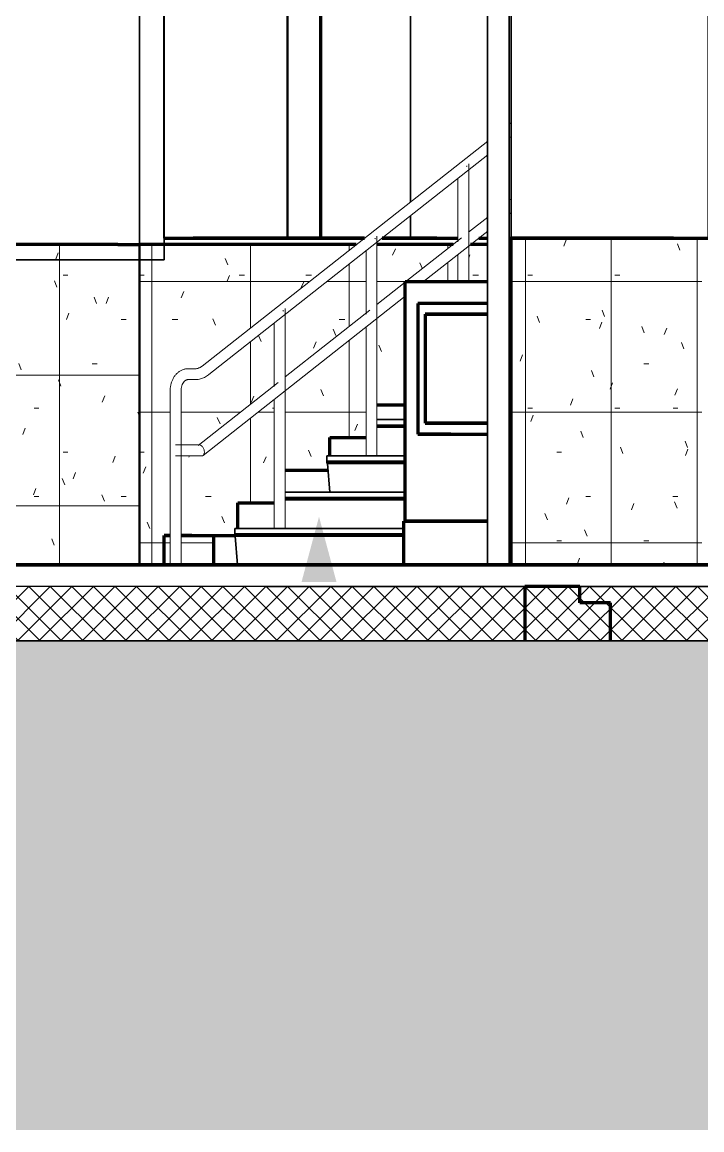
# Model space of a CAD drawing. Header units: millimetres. Extents: x -25371 to 2282244, y -90657 to 147824.
# Drawn here: x 2217890 to 2221009, y -5068 to 19 of the extents above; entities that cross this region are included whole.
import ezdxf

# ---------------------------------------------------------------- set-up
doc = ezdxf.new("R2010")
doc.units = ezdxf.units.MM
doc.layers.add('000 - EXISTING_BUILDING_MAIN_COLOR_251', color=7, linetype='Continuous')
for name, color, linetype, lineweight in [('A-DETL', 7, 'Continuous', 70), ('A-DETL-GENF', 7, 'Continuous', 35), ('A-DETL-THIN', 7, 'Continuous', 25), ('A-DOOR-E', 7, 'Continuous', 35), ('A-DOOR-HDLN', 7, 'Continuous', 70), ('A-FLOR-E', 7, 'Continuous', 35), ('A-FLOR-FNSH', 7, 'Continuous', 70), ('A-FLOR-HRAL', 7, 'Continuous', 35), ('A-FLOR-OTLN', 7, 'Continuous', 35), ('A-FLOR-PATT', 7, 'Continuous', 70), ('A-GLAZ-CURT', 7, 'Continuous', 35), ('A-WALL-PATT', 7, 'Continuous', 50), ('E-LITE-EQPM', 7, 'Continuous', 35), ('I-WALL-E', 7, 'Continuous', 50), ('P-SANR-FIXT', 7, 'Continuous', 35), ('Q-SPCQ', 7, 'Continuous', 35), ('S-STRS-E', 7, 'Continuous', 35), ('S-STRS-IDEN', 7, 'Continuous', 25), ('WALL-E', 7, 'Continuous', 50)]:
    doc.layers.add(name, color=color, linetype=linetype, lineweight=lineweight)
pattern_1 = [(0, (2227408.77, -104572.74), (533.244, 203.2), [21.996, -377.937, 21.996, -377.937, -2132.975]), (0, (2227408.77, -104572.74), (533.244, 203.2), [-799.866, 21.996, -777.869, 21.996, -377.937, -933.177]), (0, (2227408.77, -104572.74), (533.244, 203.2), [-1999.664, 21.996, -244.626, 21.996, -644.558]), (110.745, (2227608.74, -104471.14), (-382.06807, 602.30784), [31.049, -533.482, -3575.365]), (110.745, (2227608.74, -104471.14), (-382.06807, 602.30784), [-564.531, 31.049, -533.482, -3010.834]), (110.745, (2227608.74, -104471.14), (-382.06807, 602.30784), [-1129.063, 31.049, -1098.014, -1881.771]), (110.745, (2227608.74, -104471.14), (-382.06807, 602.30784), [-2258.126, 31.049, -533.482, -1317.24]), (110.745, (2227608.74, -104471.14), (-382.06807, 602.30784), [-2822.657, 31.049, -345.305, -940.886]), (110.745, (2227608.74, -104471.14), (-382.06807, 602.30784), [-3199.011, 31.049, -909.836]), (249.255, (2227675.39, -104064.74), (-151.16483, -805.50714), [31.049, -533.482, -3575.365]), (249.255, (2227675.39, -104064.74), (-151.16483, -805.50714), [-564.531, 31.049, -533.482, -3010.834]), (249.255, (2227675.39, -104064.74), (-151.16483, -805.50714), [-1129.063, 31.049, -1098.014, -1881.771]), (249.255, (2227675.39, -104064.74), (-151.16483, -805.50714), [-2258.126, 31.049, -533.482, -1317.24]), (249.255, (2227675.39, -104064.74), (-151.16483, -805.50714), [-2822.657, 31.049, -345.305, -940.886]), (249.255, (2227675.39, -104064.74), (-151.16483, -805.50714), [-3199.011, 31.049, -909.836])]
pattern_2 = [(0, (2220987, -4172.74), (0, 600), []), (90, (2220987.03, -4172.74), (-393.635, 2e-14), [])]
pattern_3 = [(0, (2227410.1, -104572.74), (533.245, 203.2), [21.996, -377.938, 21.996, -377.938, -2132.981]), (0, (2227410.1, -104572.74), (533.245, 203.2), [-799.868, 21.996, -777.871, 21.996, -377.938, -933.179]), (0, (2227410.1, -104572.74), (533.245, 203.2), [-1999.669, 21.996, -244.626, 21.996, -644.56]), (110.745, (2227610.07, -104471.14), (-382.06842, 602.30877), [31.049, -533.482, -3575.367]), (110.745, (2227610.07, -104471.14), (-382.06842, 602.30877), [-564.532, 31.049, -533.482, -3010.835]), (110.745, (2227610.07, -104471.14), (-382.06842, 602.30877), [-1129.063, 31.049, -1098.014, -1881.772]), (110.745, (2227610.07, -104471.14), (-382.06842, 602.30877), [-2258.126, 31.049, -533.482, -1317.24]), (110.745, (2227610.07, -104471.14), (-382.06842, 602.30877), [-2822.658, 31.049, -345.305, -940.886]), (110.745, (2227610.07, -104471.14), (-382.06842, 602.30877), [-3199.012, 31.049, -909.837]), (249.255, (2227676.73, -104064.74), (-151.16483, -805.50714), [31.049, -533.482, -3575.367]), (249.255, (2227676.73, -104064.74), (-151.16483, -805.50714), [-564.532, 31.049, -533.482, -3010.835]), (249.255, (2227676.73, -104064.74), (-151.16483, -805.50714), [-1129.063, 31.049, -1098.014, -1881.772]), (249.255, (2227676.73, -104064.74), (-151.16483, -805.50714), [-2258.126, 31.049, -533.482, -1317.24]), (249.255, (2227676.73, -104064.74), (-151.16483, -805.50714), [-2822.658, 31.049, -345.305, -940.886]), (249.255, (2227676.73, -104064.74), (-151.16483, -805.50714), [-3199.012, 31.049, -909.837])]
pattern_4 = [(0, (2218848.2, -4602.74), (0, 600), []), (90, (2218848.22, -4602.74), (-393.636, 2e-14), [])]
pattern_5 = [(0, (2218485.1, -3572.74), (0, 600), []), (90, (2218485.13, -3572.74), (-452.826, 3e-14), [])]

# ---------------------------------------------------------------- blocks, each defined once
blk = doc.blocks.new('Lighting-Street-LED - Lighting-Street-LED-V14-VS01 - ELEVATION 1')
at = {"layer": 'E-LITE-EQPM', "color": 7}
for p, q in [((6093.6, 102100), (6093.6, 108163.2)), ((5993.6, 108104.1), (5993.6, 102100))]:
    blk.add_line(p, q, dxfattribs=at)
blk = doc.blocks.new('System Panel - DPA-AR_Facade_Solid Panel 150mm-5072658-VS01 - ELEVATION 1')
at = {"layer": 'A-GLAZ-CURT', "color": 7}
for p, q in [((6384.1, 103600), (6215, 103600)), ((6313.5, 103600), (6215, 103600)), ((6313.5, 103600), (6384.1, 103600)), ((7266.6, 103600), (7445.5, 103600)), ((7347.1, 103600), (7266.6, 103600)), ((7347.1, 103600), (7445.5, 103600))]:
    blk.add_line(p, q, dxfattribs=at)
blk = doc.blocks.new('System Panel - DPA-AR_Facade_Solid Panel 150mm-5526688-VS01 - ELEVATION 1')
at = {"layer": 'A-GLAZ-CURT', "color": 7}
for p, q in [((4507.9, 106600), (4507.9, 103600)), ((5640, 103766), (5640, 106600)), ((5640, 103600), (5640, 103702.9)), ((4507.9, 103600), (5429.5, 103600)), ((5429.5, 103600), (4509.3, 103600)), ((5509.5, 103600), (5640, 103600)), ((5541.6, 103600), (5509.5, 103600)), ((5541.6, 103600), (5640, 103600))]:
    blk.add_line(p, q, dxfattribs=at)
blk = doc.blocks.new('DPA_AC-PL_FLOOR ROOM CAL - A41_1000 x 1000 mm-V32-VS01 - ELEVATION 1')
at = {"layer": 'A-DOOR-E', "color": 7}
for p, q in [((5109.9, 103600), (4642.3, 103600)), ((4642.3, 103600), (5001.4, 103600)), ((5001.4, 103600), (5429.5, 103600)), ((5429.5, 103600), (5109.9, 103600)), ((5509.5, 103600), (5831.6, 103600)), ((5831.6, 103600), (5509.5, 103600))]:
    blk.add_line(p, q, dxfattribs=at)
at = {"layer": 'A-DOOR-HDLN', "color": 7}
for p, q in [((5429.5, 103600), (4642.3, 103600)), ((5006.3, 103600), (4642.3, 103600)), ((4642.3, 103600), (5105, 103600)), ((5105, 103600), (5006.3, 103600)), ((5429.5, 103600), (5006.3, 103600)), ((5105, 103600), (5429.5, 103600)), ((5760.2, 103600), (5509.5, 103600)), ((5509.5, 103600), (5760.2, 103600)), ((5760.2, 103600), (5509.5, 103600))]:
    blk.add_line(p, q, dxfattribs=at)
blk = doc.blocks.new('System Panel - DPA-AR_Facade_Solid Panel 150mm-V34-VS01 - ELEVATION 1')
at = {"layer": 'A-GLAZ-CURT', "color": 7}
for p, q in [((5640, 106600), (5640, 103766)), ((5640, 103702.9), (5640, 103600)), ((5857.5, 103600), (5541.6, 103600)), ((5640, 103600), (5541.6, 103600)), ((5640, 103600), (5857.5, 103600)), ((5953.3, 103600), (5994.4, 103600)), ((5994.4, 103600), (5953.3, 103600)), ((6092.8, 103600), (6278.7, 103600)), ((6278.7, 103600), (6092.8, 103600)), ((6328.1, 103600), (6384.1, 103600)), ((6384.1, 103600), (6328.1, 103600))]:
    blk.add_line(p, q, dxfattribs=at)
blk = doc.blocks.new('System Panel - DPA-AR_Facade_Solid Panel 150mm-5091727-VS01 - ELEVATION 1')
at = {"layer": 'A-GLAZ-CURT', "color": 7}
for p, q in [((7006.3, 106600), (6101.8, 106600)), ((6101.8, 106600), (6101.8, 103600)), ((6101.8, 106600), (6215, 106600)), ((6215, 106600), (6313.5, 106600)), ((6313.5, 106600), (7119.5, 106600)), ((7006.3, 103600), (7006.3, 106600)), ((7006.3, 106600), (7119.5, 106600)), ((6101.8, 103600), (7006.3, 103600)), ((6101.8, 103600), (6215, 103600)), ((7119.5, 103600), (6215, 103600)), ((7119.5, 103600), (7006.3, 103600))]:
    blk.add_line(p, q, dxfattribs=at)
blk = doc.blocks.new('System Panel - DPA-AR_Facade_Solid Panel 150mm-V77-VS01 - ELEVATION 1')
at = {"layer": 'A-GLAZ-CURT', "color": 7}
for p, q in [((4396.1, 106600), (3412, 106600)), ((3412, 106600), (3412, 103500)), ((3412, 106600), (3525.2, 106600)), ((3525.2, 106600), (3656.4, 106600)), ((3656.4, 106600), (4409.5, 106600)), ((4396.1, 103500), (4396.1, 106600)), ((4396.1, 106600), (4509.3, 106600)), ((4509.3, 106600), (4509.3, 103500)), ((3412, 103500), (4297.7, 103500)), ((4297.7, 103500), (4396.1, 103500)), ((4509.3, 103500), (4396.1, 103500))]:
    blk.add_line(p, q, dxfattribs=at)
blk = doc.blocks.new('Generic Models 2 - Generic Models 45-5662310-VS01 - ELEVATION 1')
at = {"layer": '000 - EXISTING_BUILDING_MAIN_COLOR_251', "color": 7}
for p, q in [((4897.3, 102000), (2676.7, 102000)), ((5350.1, 102000), (3129.5, 102000)), ((5425.6, 102000), (3208.3, 102000)), ((6165.4, 102000), (4897.3, 102000)), ((4972.7, 102000), (6056.2, 102000)), ((7802.9, 102000), (5350.1, 102000)), ((5425.6, 102000), (6156.1, 102000)), ((5616.9, 102000), (5568.4, 102000)), ((5782.3, 102000), (5721.7, 102000)), ((5951.4, 102000), (5885.3, 102000)), ((6057.1, 102000), (6416.8, 102000)), ((6126.8, 102000), (6059.7, 102000)), ((6157, 102000), (7802.9, 102000)), ((6308.6, 102000), (6249.1, 102000)), ((6754.3, 102000), (6690.4, 102000)), ((6966.4, 102000), (6889.7, 102000))]:
    blk.add_line(p, q, dxfattribs=at)
at = {"layer": '000 - EXISTING_BUILDING_MAIN_COLOR_251', "color": 7, "lineweight": 70}
for p, q in [((6416.8, 102000), (6165.4, 102000)), ((6165.4, 102000), (6165.4, 101750)), ((6416.8, 101925), (6416.8, 102000)), ((6558.4, 101925), (6416.8, 101925)), ((6558.4, 101750), (6558.4, 101925))]:
    blk.add_line(p, q, dxfattribs=at)
blk = doc.blocks.new('PB-DRAIN-SCUPPER-GENC-300 with RC  - 300WX100D 2-5829443-VS01 - ELEVATION 1')
at = {"layer": 'P-SANR-FIXT', "color": 7}
for p, q in [((4607.4, 102100), (4626.3, 102100)), ((4607.4, 102100), (5821.1, 102100)), ((4626.3, 102100), (5840, 102100)), ((4815, 102100), (4833.8, 102100)), ((5994.5, 102100), (4815, 102100)), ((4833.8, 102100), (5994.5, 102100)), ((5840, 102100), (5821.1, 102100))]:
    blk.add_line(p, q, dxfattribs=at)
at = {"layer": 'P-SANR-FIXT', "color": 7, "lineweight": 9}
for p, q in [((4626.3, 102100), (4815, 102100)), ((4626.3, 102100), (5840, 102100)), ((4637.6, 102100), (5851.3, 102100)), ((5994.5, 102100), (4803.7, 102100)), ((4815, 102100), (5994.5, 102100)), ((5994.5, 102100), (5840, 102100))]:
    blk.add_line(p, q, dxfattribs=at)
blk = doc.blocks.new('Railing - 50mm-5918506-VS01 - ELEVATION 1')
at = {"layer": 'A-FLOR-HRAL', "color": 7, "lineweight": 9}
for p, q in [((5897, 103928.5), (5898.7, 103929.8)), ((5898.7, 103929.8), (5900.2, 103931.1)), ((5907.3, 103941), (5907.3, 103400)), ((5857.3, 103583.3), (5857.3, 103874.3)), ((5857.3, 103400), (5857.3, 103524.3))]:
    blk.add_line(p, q, dxfattribs=at)
blk = doc.blocks.new('Railing - 50mm-5918504-VS01 - ELEVATION 1')
at = {"layer": 'A-FLOR-HRAL', "color": 7, "lineweight": 9}
for p, q in [((5475.9, 103596.3), (5477.6, 103597.6)), ((5477.6, 103597.6), (5479.1, 103598.9)), ((5486.2, 103608.9), (5486.2, 102600)), ((5436.2, 103251.1), (5436.2, 103542.1)), ((5436.2, 102600), (5436.2, 103192.1)), ((5436.2, 102600), (5444.8, 102600)), ((5477.6, 102600), (5436.6, 102600)), ((5444.8, 102600), (5485.7, 102600)), ((5486.2, 102600), (5477.6, 102600))]:
    blk.add_line(p, q, dxfattribs=at)
blk = doc.blocks.new('Railing - 50mm-5918502-VS01 - ELEVATION 1')
at = {"layer": 'A-FLOR-HRAL', "color": 7, "lineweight": 9}
for p, q in [((5054.8, 103264.2), (5056.4, 103265.5)), ((5056.4, 103265.5), (5058, 103266.8)), ((5065, 103276.7), (5065, 102266.7)), ((5015, 102919), (5015, 103210)), ((5015, 102266.7), (5015, 102860)), ((5015, 102266.7), (5023.6, 102266.7)), ((5056.4, 102266.7), (5015.5, 102266.7)), ((5023.6, 102266.7), (5064.6, 102266.7)), ((5065, 102266.7), (5056.4, 102266.7))]:
    blk.add_line(p, q, dxfattribs=at)
blk = doc.blocks.new('Railing - Railing-5829462-VS01 - ELEVATION 1')
at = {"color": 7}
for name in ['Railing - 50mm-5918506-VS01 - ELEVATION 1', 'Railing - 50mm-5918504-VS01 - ELEVATION 1', 'Railing - 50mm-5918502-VS01 - ELEVATION 1']:
    blk.add_blockref(name, (0, 0), dxfattribs=at)
blk = doc.blocks.new('Top Rail Type - Top Rail_Internal_-5829468-VS01 - ELEVATION 1')
at = {"layer": 'A-FLOR-HRAL', "color": 7, "lineweight": 9}
for p, q in [((8396.4, 103600), (8440.2, 103600)), ((8402.5, 103600), (8396.8, 103600)), ((8432.3, 103600), (8402.5, 103600)), ((8446.3, 103600), (8433.2, 103600)), ((8440.2, 103600), (8445.9, 103600)), ((5652.6, 102100), (5661.2, 102100)), ((5694, 102100), (5653, 102100)), ((5661.2, 102100), (5702.1, 102100)), ((5702.5, 102100), (5694, 102100))]:
    blk.add_line(p, q, dxfattribs=at)
blk = doc.blocks.new('Top Rail Type - Top Rail_Internal_-5829496-VS01 - ELEVATION 1')
at = {"layer": 'A-FLOR-HRAL', "color": 7, "lineweight": 9}
for p, q in [((6101.8, 104130.6), (6092.8, 104123.5)), ((5994.4, 104045.9), (4683.7, 103012.2)), ((6092.8, 104059.9), (6101.8, 104066.9)), ((4714.7, 102973), (5994.4, 103982.3)), ((4651, 103000), (4618.9, 103000)), ((4618.9, 102950), (4651, 102950)), ((4537.3, 102900), (4537.3, 102100)), ((4587.3, 102100), (4587.3, 102900)), ((4537.4, 102100), (4545.9, 102100)), ((4572.2, 102100), (4537.8, 102100)), ((4545.9, 102100), (4586.8, 102100)), ((4578.7, 102100), (4573.3, 102100)), ((4587.2, 102100), (4578.7, 102100))]:
    blk.add_line(p, q, dxfattribs=at)
at = {"layer": 'A-FLOR-HRAL', "color": 7, "lineweight": 9, "flags": 128}
for points in [[(4683.7, 103012.2), (4681.4, 103010.4), (4678.9, 103008.8), (4676.5, 103007.3), (4674.1, 103005.9), (4671.6, 103004.7), (4669.2, 103003.6), (4666.7, 103002.7), (4664.3, 103001.9), (4661.8, 103001.3), (4659.4, 103000.8), (4656.9, 103000.4), (4654.5, 103000.1), (4652, 103000), (4651, 103000)], [(4618.9, 103000), (4615.3, 102999.9), (4611.7, 102999.6), (4608.2, 102999.1), (4604.7, 102998.5), (4601.2, 102997.6), (4597.7, 102996.6), (4594.4, 102995.4), (4591, 102994.1), (4587.8, 102992.6), (4584.6, 102990.9), (4581.6, 102989.1), (4578.6, 102987.1), (4575.7, 102985), (4572.9, 102982.8), (4570.2, 102980.4), (4567.5, 102978), (4565, 102975.4), (4562.6, 102972.7), (4560.3, 102969.9), (4558.1, 102967), (4556, 102964.1), (4554.1, 102961), (4552.2, 102957.9), (4550.4, 102954.7), (4548.8, 102951.4), (4547.2, 102948.1), (4545.8, 102944.7), (4544.5, 102941.3), (4543.3, 102937.8), (4542.2, 102934.2), (4541.2, 102930.6), (4540.3, 102927), (4539.5, 102923.4), (4538.9, 102919.7), (4538.3, 102916), (4537.9, 102912.3), (4537.6, 102908.5), (4537.4, 102904.8), (4537.3, 102901), (4537.3, 102900)], [(4651, 102950), (4656.1, 102950.1), (4661.1, 102950.5), (4666.2, 102951.2), (4671.2, 102952.1), (4676.2, 102953.3), (4681.1, 102954.8), (4685.9, 102956.5), (4690.7, 102958.5), (4695.4, 102960.6), (4699.9, 102963.1), (4704.4, 102965.7), (4708.7, 102968.5), (4713, 102971.6), (4714.7, 102973)], [(4587.3, 102900), (4587.3, 102902.2), (4587.4, 102904.5), (4587.6, 102906.7), (4587.8, 102908.9), (4588.1, 102911.1), (4588.5, 102913.3), (4588.9, 102915.4), (4589.4, 102917.5), (4590, 102919.6), (4590.6, 102921.6), (4591.2, 102923.6), (4592, 102925.5), (4592.7, 102927.3), (4593.5, 102929.1), (4594.4, 102930.9), (4595.3, 102932.5), (4596.2, 102934.1), (4597.2, 102935.7), (4598.2, 102937.1), (4599.2, 102938.5), (4600.2, 102939.7), (4601.3, 102940.9), (4602.4, 102942.1), (4603.4, 102943.1), (4604.5, 102944.1), (4605.6, 102944.9), (4606.7, 102945.7), (4607.7, 102946.5), (4608.8, 102947.1), (4609.8, 102947.7), (4610.9, 102948.2), (4611.9, 102948.6), (4612.9, 102949), (4613.9, 102949.3), (4614.9, 102949.5), (4615.8, 102949.7), (4616.8, 102949.9), (4617.7, 102950), (4618.6, 102950), (4618.9, 102950)]]:
    blk.add_lwpolyline(points, dxfattribs=at)
blk = doc.blocks.new('Handrail Type - Handrail_Internal_-5829511-VS01 - ELEVATION 1')
at = {"layer": 'A-FLOR-HRAL', "color": 7, "lineweight": 9}
for p, q in [((6101.8, 103780.6), (6092.8, 103773.5)), ((5994.4, 103695.9), (5907, 103627)), ((6092.8, 103709.9), (6101.8, 103716.9)), ((5699.9, 103400), (5994.4, 103632.3)), ((5874.6, 103601.5), (5619.2, 103400)), ((5616.3, 103397.7), (5485.9, 103294.8)), ((4688.3, 102602.2), (5616.1, 103333.9)), ((5453.5, 103269.3), (5064.7, 102962.7)), ((5032.4, 102937.2), (4665.5, 102647.8)), ((4618.9, 102650), (4562.3, 102650)), ((4671.7, 102650), (4618.9, 102650)), ((4562.3, 102600), (4618.9, 102600)), ((4618.9, 102600), (4682.1, 102600))]:
    blk.add_line(p, q, dxfattribs=at)
for points, knots in [([(4693.3, 102625), (4692.9, 102627.2), (4691.6, 102631.5), (4688.7, 102637.6), (4684.9, 102642.9), (4679.2, 102648.2), (4674.6, 102650), (4671.7, 102650)], [0, 0, 0, 0, 0.0833333, 0.1666667, 0.25, 0.3333333, 0.5, 0.5, 0.5, 0.5]), ([(4682.1, 102600), (4685, 102600), (4688.9, 102601.8), (4692.4, 102607.1), (4693.9, 102612.4), (4694.3, 102618.5), (4693.8, 102622.8), (4693.3, 102625)], [0.5, 0.5, 0.5, 0.5, 0.6666667, 0.75, 0.8333333, 0.9166667, 1, 1, 1, 1])]:
    blk.add_open_spline(points, degree=3, knots=knots, dxfattribs=at)
blk = doc.blocks.new('DPA_FHC_FH _ENT__Stand Alone Type - 750x1300x550 mm_-5841241-VS01 - ELEVATION 1')
at = {"layer": 'A-DETL', "color": 7}
for p, q in [((5616.1, 103400), (5994.4, 103400)), ((5616.1, 102300), (5616.1, 103400)), ((6092.8, 103400), (6100.6, 103400)), ((5994.4, 103300), (5674.1, 103300)), ((5674.1, 103300), (5674.1, 102700)), ((5825.1, 103300), (5681.7, 103300)), ((5994.4, 103300), (5681.7, 103300)), ((5994.4, 103250), (5706.9, 103250)), ((5706.9, 103250), (5706.9, 102750)), ((5706.9, 103250), (5994.4, 103250)), ((5744.7, 103250), (5706.9, 103250)), ((5706.9, 102750), (5994.4, 102750)), ((5994.4, 102750), (5706.9, 102750)), ((5744.7, 102750), (5706.9, 102750)), ((5674.1, 102700), (5994.4, 102700)), ((5825.1, 102700), (5681.7, 102700)), ((5681.7, 102700), (5994.4, 102700)), ((5608.5, 102300), (5994.5, 102300)), ((5608.5, 102300), (5608.5, 102100)), ((5994.5, 102300), (5616.1, 102300)), ((6092.8, 102300), (6100.6, 102300)), ((6100.6, 102300), (6092.8, 102300)), ((5994.5, 102100), (5608.5, 102100)), ((6100.6, 102100), (6092.8, 102100)), ((6344.9, 102100), (6100.6, 102100))]:
    blk.add_line(p, q, dxfattribs=at)
at = {"layer": 'Q-SPCQ', "color": 7}
for p, q in [((5759.5, 103400), (5616.1, 103400)), ((5994.4, 103400), (5759.5, 103400)), ((6092.8, 103400), (6100.6, 103400)), ((5711.9, 103300), (5674.1, 103300)), ((5711.9, 103300), (5994.4, 103300)), ((5994.4, 103300), (5825.1, 103300)), ((5714.5, 103250), (5706.9, 103250)), ((5706.9, 102750), (5706.9, 103250)), ((5714.5, 103250), (5994.4, 103250)), ((5994.4, 103250), (5744.7, 103250)), ((5714.5, 102750), (5706.9, 102750)), ((5994.4, 102750), (5714.5, 102750)), ((5744.7, 102750), (5994.4, 102750)), ((5711.9, 102700), (5674.1, 102700)), ((5994.4, 102700), (5711.9, 102700)), ((5825.1, 102700), (5994.4, 102700)), ((5679.1, 102300), (5608.5, 102300)), ((5679.1, 102300), (5616.1, 102300)), ((6100.6, 102100), (6100.6, 102300)), ((5608.5, 102100), (5994.5, 102100)), ((6092.8, 102100), (6344.9, 102100))]:
    blk.add_line(p, q, dxfattribs=at)

msp = doc.modelspace()

# ---------------------------------------------------------------- hatches: boundary and pattern name
at = {"layer": 'A-DETL-GENF', "lineweight": 9}
h = msp.add_hatch(dxfattribs=at)
h.set_pattern_fill('FP_31', style=0, pattern_type=2)
h.set_pattern_definition([(45, (2233847.65, -104572.74), (0, 449.0128), [317.5, -317.5]), (45, (2233763.46, -104488.56), (0, 449.0128), [317.5, -317.5]), (45, (2233679.27, -104404.37), (0, 449.0128), [317.5, -317.5]), (135, (2233679.27, -104348.23), (-449.0128, 3e-14), [317.5, -317.5]), (135, (2233763.46, -104264.05), (-449.0128, 3e-14), [317.5, -317.5]), (135, (2233847.65, -104179.86), (-449.0128, 3e-14), [317.5, -317.5])])
h.paths.add_polyline_path([(2205833.686, -5067.88), (2256521.258, -5067.88), (2256521.258, -3572.744), (2254891.129, -3572.744), (2254891.129, -4112.744), (2254148.263, -4112.744), (2254148.263, -3572.744), (2252197.408, -3572.744), (2252197.408, -2822.744), (2212726.236, -2822.744), (2212726.236, -3572.744), (2205833.686, -3572.744), (2205833.686, -4245.432)])
at = {"layer": 'A-FLOR-PATT', "lineweight": 9}
h = msp.add_hatch(dxfattribs=at)
h.set_pattern_fill('FP_23', angle=-225, style=0, pattern_type=2)
h.set_pattern_definition([(225, (2234056.6, -2572.744), (49.49747, -49.49747), []), (315, (2234056.6, -2572.744), (49.49747, 49.49747), [])])
h.paths.add_polyline_path([(2228405.495, -2822.744), (2252197.408, -2822.744), (2252197.408, -2572.744), (2212740.402, -2572.744), (2212740.402, -2822.744), (2228207.497, -2822.744)])
at = {"layer": 'A-WALL-PATT', "lineweight": 9}
h = msp.add_hatch(dxfattribs=at)
h.set_pattern_fill('FP_15', style=0, pattern_type=2)
h.set_pattern_definition(pattern_3)
h.paths.add_polyline_path([(2215665.904, -2572.744), (2215666.55, -2497.731), (2215668.592, -2480.726), (2215677.436, -2452.843), (2215690.108, -2431.912), (2215698.467, -2423.315), (2215703.907, -2418.847), (2215721.822, -2409.725), (2215740.047, -2406.077), (2215860.004, -2404.958), (2215863.723, -2404.33), (2215883.011, -2390.753), (2216770.475, -1586.707), (2216785.84, -1577.278), (2216794.446, -1574.914), (2216807.787, -1572.745), (2216926.419, -1573.596), (2216942.41, -1577.048), (2216949.661, -1580.748), (2216957.91, -1585.901), (2216970.235, -1597.965), (2216978.701, -1610.255), (2216986.557, -1626.107), (2216993.198, -1651.035), (2216995.094, -1675.283), (2216995.094, -2472.744), (2218330.115, -2472.744), (2218330.115, -1002.744), (2212194.212, -1002.744), (2212194.716, -2501.361), (2212550.053, -2479.49), (2212550.053, -2422.744), (2212726.236, -2422.744), (2212726.236, -2472.744), (2212740.402, -2472.744), (2212740.402, -2572.744), (2215634.603, -2572.744)])
h.paths.add_polyline_path([(2216502.822, -2572.744), (2216502.729, -2245.996), (2216158.107, -2558.67), (2216158.269, -2572.744), (2216502.776, -2572.744)])
h.paths.add_polyline_path([(2216068.187, -2572.744), (2216109.263, -2535.476), (2216109.095, -2253.139), (2215906.758, -2435.426), (2215885.047, -2449.151), (2215853.211, -2456.077), (2215732.359, -2457.193), (2215734.978, -2457.861), (2215730.557, -2461.746), (2215725.101, -2468.746), (2215718.77, -2483.897), (2215716.287, -2497.731), (2215715.782, -2506.077), (2215716.683, -2572.744), (2216012.35, -2572.744)])
h.paths.add_polyline_path([(2216551.811, -2568.884), (2216714.255, -2545.987), (2216714.257, -2472.744), (2216945.216, -2472.744), (2216945.216, -1972.745), (2216803.493, -1973.115), (2216551.74, -2201.529), (2216551.797, -2497.731)])
h.paths.add_polyline_path([(2211487.415, -2546.596), (2212095.851, -2507.684), (2212095.138, -1002.744), (2211487.415, -1002.744), (2211487.415, -2497.731)])
h.paths.add_polyline_path([(2216158.108, -2491.159), (2216502.899, -2178.332), (2216502.729, -1895.996), (2216158.255, -2208.536), (2216158.158, -2394.925)])
h.paths.add_polyline_path([(2216551.746, -2134.013), (2216785.01, -1923.596), (2216793.726, -1922.745), (2216945.216, -1922.745), (2216944.373, -1660.809), (2216939.993, -1643.507), (2216933.575, -1632.029), (2216924.645, -1623.388), (2216922.168, -1623.006), (2216916.068, -1622.745), (2216804.266, -1623.747), (2216795.607, -1630.27), (2216551.89, -1851.393), (2216551.751, -2125.249)])
h = msp.add_hatch(dxfattribs=at)
h.set_pattern_fill('FP_16', style=0, pattern_type=2)
h.set_pattern_definition(pattern_4)
h.paths.add_polyline_path([(2215665.904, -2572.744), (2215666.55, -2497.731), (2215668.592, -2480.726), (2215677.436, -2452.843), (2215690.108, -2431.912), (2215698.467, -2423.315), (2215703.907, -2418.847), (2215721.822, -2409.725), (2215740.047, -2406.077), (2215860.004, -2404.958), (2215863.723, -2404.33), (2215883.011, -2390.753), (2216770.475, -1586.707), (2216785.84, -1577.278), (2216794.446, -1574.914), (2216807.787, -1572.745), (2216926.419, -1573.596), (2216942.41, -1577.048), (2216949.661, -1580.748), (2216957.91, -1585.901), (2216970.235, -1597.965), (2216978.701, -1610.255), (2216986.557, -1626.107), (2216993.198, -1651.035), (2216995.094, -1675.283), (2216995.094, -2472.744), (2218330.115, -2472.744), (2218330.115, -1002.744), (2212194.212, -1002.744), (2212194.716, -2501.361), (2212550.053, -2479.49), (2212550.053, -2422.744), (2212726.236, -2422.744), (2212726.236, -2472.744), (2212740.402, -2472.744), (2212740.402, -2572.744), (2215634.603, -2572.744)])
h.paths.add_polyline_path([(2216502.822, -2572.744), (2216502.729, -2245.996), (2216158.107, -2558.67), (2216158.269, -2572.744), (2216502.776, -2572.744)])
h.paths.add_polyline_path([(2216068.187, -2572.744), (2216109.263, -2535.476), (2216109.095, -2253.139), (2215906.758, -2435.426), (2215885.047, -2449.151), (2215853.211, -2456.077), (2215732.359, -2457.193), (2215734.978, -2457.861), (2215730.557, -2461.746), (2215725.101, -2468.746), (2215718.77, -2483.897), (2215716.287, -2497.731), (2215715.782, -2506.077), (2215716.683, -2572.744), (2216012.35, -2572.744)])
h.paths.add_polyline_path([(2216551.811, -2568.884), (2216714.255, -2545.987), (2216714.257, -2472.744), (2216945.216, -2472.744), (2216945.216, -1972.745), (2216803.493, -1973.115), (2216551.74, -2201.529), (2216551.797, -2497.731)])
h.paths.add_polyline_path([(2211487.415, -2546.596), (2212095.851, -2507.684), (2212095.138, -1002.744), (2211487.415, -1002.744), (2211487.415, -2497.731)])
h.paths.add_polyline_path([(2216158.108, -2491.159), (2216502.899, -2178.332), (2216502.729, -1895.996), (2216158.255, -2208.536), (2216158.158, -2394.925)])
h.paths.add_polyline_path([(2216551.746, -2134.013), (2216785.01, -1923.596), (2216793.726, -1922.745), (2216945.216, -1922.745), (2216944.373, -1660.809), (2216939.993, -1643.507), (2216933.575, -1632.029), (2216924.645, -1623.388), (2216922.168, -1623.006), (2216916.068, -1622.745), (2216804.266, -1623.747), (2216795.607, -1630.27), (2216551.89, -1851.393), (2216551.751, -2125.249)])
h = msp.add_hatch(dxfattribs=at)
h.set_pattern_fill('FP_15', style=0, pattern_type=2)
h.set_pattern_definition(pattern_3)
h.paths.add_polyline_path([(2218330.115, -2472.744), (2218428.524, -2472.744), (2218428.524, -1002.744), (2218330.115, -1002.744), (2218330.115, -2394.925)])
h = msp.add_hatch(dxfattribs=at)
h.set_pattern_fill('FP_16', style=0, pattern_type=2)
h.set_pattern_definition(pattern_4)
h.paths.add_polyline_path([(2218330.115, -2472.744), (2218428.524, -2472.744), (2218428.524, -1002.744), (2218330.115, -1002.744), (2218330.115, -2394.925)])
h = msp.add_hatch(dxfattribs=at)
h.set_pattern_fill('FP_20', style=0, pattern_type=2)
h.set_pattern_definition([(0, (2224866.08, -104572.74), (613.428, 203.2), [25.304, -434.767, 25.304, -434.767, -2453.712]), (0, (2224866.08, -104572.74), (613.428, 203.2), [-920.142, 25.304, -894.838, 25.304, -434.767, -1073.499]), (0, (2224866.08, -104572.74), (613.428, 203.2), [-2300.355, 25.304, -281.41, 25.304, -741.481]), (113.544, (2225096.11, -104471.14), (-439.52225, 602.30736), [31.673, -544.196, -3647.172]), (113.544, (2225096.11, -104471.14), (-439.52225, 602.30736), [-575.869, 31.673, -544.196, -3071.303]), (113.544, (2225096.11, -104471.14), (-439.52225, 602.30736), [-1151.739, 31.673, -1120.066, -1919.564]), (113.544, (2225096.11, -104471.14), (-439.52225, 602.30736), [-2303.477, 31.673, -544.196, -1343.695]), (113.544, (2225096.11, -104471.14), (-439.52225, 602.30736), [-2879.346, 31.673, -352.24, -959.782]), (113.544, (2225096.11, -104471.14), (-439.52225, 602.30736), [-3263.259, 31.673, -928.109]), (246.456, (2225172.8, -104064.74), (-173.89846, -805.5062), [31.673, -544.196, -3647.172]), (246.456, (2225172.8, -104064.74), (-173.89846, -805.5062), [-575.869, 31.673, -544.196, -3071.303]), (246.456, (2225172.8, -104064.74), (-173.89846, -805.5062), [-1151.739, 31.673, -1120.066, -1919.564]), (246.456, (2225172.8, -104064.74), (-173.89846, -805.5062), [-2303.477, 31.673, -544.196, -1343.695]), (246.456, (2225172.8, -104064.74), (-173.89846, -805.5062), [-2879.346, 31.673, -352.24, -959.782]), (246.456, (2225172.8, -104064.74), (-173.89846, -805.5062), [-3263.259, 31.673, -928.109])])
h.paths.add_polyline_path([(2218428.524, -2472.744), (2218541.719, -2472.744), (2218541.719, -2337.744), (2218569.771, -2337.744), (2218570.798, -1656.826), (2218577.665, -1630.505), (2218585.37, -1614.271), (2218593.593, -1602.234), (2218606.723, -1589.382), (2218618.839, -1581.305), (2218632.862, -1575.333), (2218659.515, -1572.744), (2218687.627, -1571.944), (2218701.302, -1568.392), (2218721.984, -1556.103), (2219423.596, -1002.744), (2218428.524, -1002.744), (2218428.524, -2394.925)])
h.paths.add_polyline_path([(2218703.577, -2337.744), (2218866.258, -2337.744), (2218866.258, -2331.577), (2218866.258, -2331.077), (2218866.258, -2306.077), (2218879.987, -2306.077), (2218879.987, -2187.744), (2219047.849, -2187.744), (2219047.465, -1712.725), (2218717.261, -1972.171), (2218713.04, -1972.744), (2218619.65, -1972.744), (2218619.65, -2337.744)])
h.paths.add_polyline_path([(2219099.574, -2037.744), (2219293.613, -2037.744), (2219290.406, -2007.744), (2219288.896, -2005.744), (2219288.896, -1998.244), (2219288.896, -1997.744), (2219288.896, -1972.744), (2219302.625, -1972.744), (2219302.625, -1887.744), (2219468.992, -1887.744), (2219468.593, -1380.582), (2219097.257, -1673.454), (2219097.42, -2037.744)])
h.paths.add_polyline_path([(2218659.515, -1922.744), (2218700.885, -1922.744), (2219047.611, -1649.282), (2219047.465, -1362.725), (2218741.013, -1603.198), (2218714.458, -1617.344), (2218683.382, -1622.744), (2218645.706, -1623.89), (2218640.93, -1625.848), (2218631.858, -1633.736), (2218624.217, -1648.072), (2218620.699, -1661.303), (2218619.65, -1675.283), (2218619.65, -1922.744), (2218655.559, -1922.744)])
h.paths.add_polyline_path([(2219648.48, -1737.744), (2219648.48, -1238.706), (2219518.385, -1341.312), (2219518.548, -1737.744), (2219594.57, -1737.744)])
h.paths.add_polyline_path([(2219097.284, -1610.105), (2219468.74, -1317.139), (2219468.593, -1030.582), (2219097.408, -1323.335), (2219097.3, -1572.477)])
h.paths.add_polyline_path([(2219518.412, -1277.963), (2219648.48, -1175.379), (2219648.48, -1172.744), (2219651.82, -1172.744), (2219867.366, -1002.744), (2219518.531, -1002.744), (2219518.418, -1264.06)])
h.paths.add_polyline_path([(2220026.136, -1172.744), (2220026.842, -1172.744), (2220026.136, -1002.744), (2219947.659, -1002.744), (2219939.513, -1009.169), (2219939.677, -1172.744), (2219990.566, -1172.744)])
h.paths.add_polyline_path([(2219889.952, -1172.744), (2219889.722, -1048.439), (2219732.114, -1172.744), (2219889.722, -1172.744)])
h = msp.add_hatch(dxfattribs=at)
h.set_pattern_fill('FP_21', style=0, pattern_type=2)
h.set_pattern_definition(pattern_5)
h.paths.add_polyline_path([(2218428.524, -2472.744), (2218541.719, -2472.744), (2218541.719, -2337.744), (2218569.771, -2337.744), (2218570.798, -1656.826), (2218577.665, -1630.505), (2218585.37, -1614.271), (2218593.593, -1602.234), (2218606.723, -1589.382), (2218618.839, -1581.305), (2218632.862, -1575.333), (2218659.515, -1572.744), (2218687.627, -1571.944), (2218701.302, -1568.392), (2218721.984, -1556.103), (2219423.596, -1002.744), (2218428.524, -1002.744), (2218428.524, -2394.925)])
h.paths.add_polyline_path([(2218703.577, -2337.744), (2218866.258, -2337.744), (2218866.258, -2331.577), (2218866.258, -2331.077), (2218866.258, -2306.077), (2218879.987, -2306.077), (2218879.987, -2187.744), (2219047.849, -2187.744), (2219047.465, -1712.725), (2218717.261, -1972.171), (2218713.04, -1972.744), (2218619.65, -1972.744), (2218619.65, -2337.744)])
h.paths.add_polyline_path([(2219099.574, -2037.744), (2219293.613, -2037.744), (2219290.406, -2007.744), (2219288.896, -2005.744), (2219288.896, -1998.244), (2219288.896, -1997.744), (2219288.896, -1972.744), (2219302.625, -1972.744), (2219302.625, -1887.744), (2219468.992, -1887.744), (2219468.593, -1380.582), (2219097.257, -1673.454), (2219097.42, -2037.744)])
h.paths.add_polyline_path([(2218659.515, -1922.744), (2218700.885, -1922.744), (2219047.611, -1649.282), (2219047.465, -1362.725), (2218741.013, -1603.198), (2218714.458, -1617.344), (2218683.382, -1622.744), (2218645.706, -1623.89), (2218640.93, -1625.848), (2218631.858, -1633.736), (2218624.217, -1648.072), (2218620.699, -1661.303), (2218619.65, -1675.283), (2218619.65, -1922.744), (2218655.559, -1922.744)])
h.paths.add_polyline_path([(2219648.48, -1737.744), (2219648.48, -1238.706), (2219518.385, -1341.312), (2219518.548, -1737.744), (2219594.57, -1737.744)])
h.paths.add_polyline_path([(2219097.284, -1610.105), (2219468.74, -1317.139), (2219468.593, -1030.582), (2219097.408, -1323.335), (2219097.3, -1572.477)])
h.paths.add_polyline_path([(2219518.412, -1277.963), (2219648.48, -1175.379), (2219648.48, -1172.744), (2219651.82, -1172.744), (2219867.366, -1002.744), (2219518.531, -1002.744), (2219518.418, -1264.06)])
h.paths.add_polyline_path([(2220026.136, -1172.744), (2220026.842, -1172.744), (2220026.136, -1002.744), (2219947.659, -1002.744), (2219939.513, -1009.169), (2219939.677, -1172.744), (2219990.566, -1172.744)])
h.paths.add_polyline_path([(2219889.952, -1172.744), (2219889.722, -1048.439), (2219732.114, -1172.744), (2219889.722, -1172.744)])
h = msp.add_hatch(dxfattribs=at)
h.set_pattern_fill('FP_17', style=0, pattern_type=2)
h.set_pattern_definition([(0, (2227823.88, -104572.74), (533.245, 203.2), [21.996, -377.937, 21.996, -377.937, -2132.979]), (0, (2227823.88, -104572.74), (533.245, 203.2), [-799.867, 21.996, -777.871, 21.996, -377.937, -933.178]), (0, (2227823.88, -104572.74), (533.245, 203.2), [-1999.668, 21.996, -244.626, 21.996, -644.56]), (110.745, (2228023.85, -104471.14), (-382.06842, 602.30877), [31.049, -533.482, -3575.366]), (110.745, (2228023.85, -104471.14), (-382.06842, 602.30877), [-564.532, 31.049, -533.482, -3010.835]), (110.745, (2228023.85, -104471.14), (-382.06842, 602.30877), [-1129.063, 31.049, -1098.014, -1881.772]), (110.745, (2228023.85, -104471.14), (-382.06842, 602.30877), [-2258.126, 31.049, -533.482, -1317.24]), (110.745, (2228023.85, -104471.14), (-382.06842, 602.30877), [-2822.658, 31.049, -345.305, -940.886]), (110.745, (2228023.85, -104471.14), (-382.06842, 602.30877), [-3199.012, 31.049, -909.837]), (249.255, (2228090.5, -104064.74), (-151.16483, -805.50714), [31.049, -533.482, -3575.366]), (249.255, (2228090.5, -104064.74), (-151.16483, -805.50714), [-564.532, 31.049, -533.482, -3010.835]), (249.255, (2228090.5, -104064.74), (-151.16483, -805.50714), [-1129.063, 31.049, -1098.014, -1881.772]), (249.255, (2228090.5, -104064.74), (-151.16483, -805.50714), [-2258.126, 31.049, -533.482, -1317.24]), (249.255, (2228090.5, -104064.74), (-151.16483, -805.50714), [-2822.658, 31.049, -345.305, -940.886]), (249.255, (2228090.5, -104064.74), (-151.16483, -805.50714), [-3199.012, 31.049, -909.837])])
h.paths.add_polyline_path([(2220125.714, -1172.744), (2220132.969, -1172.744), (2220132.969, -1002.744), (2220125.215, -1002.744), (2220125.222, -1172.744)])
h = msp.add_hatch(dxfattribs=at)
h.set_pattern_fill('FP_5', style=0, pattern_type=2)
h.set_pattern_definition(pattern_1)
h.paths.add_polyline_path([(2220853.675, -2472.744), (2220879.061, -2472.011), (2220879.061, -972.744), (2220132.969, -972.744), (2220132.969, -2472.744), (2220813.735, -2472.744)])
h = msp.add_hatch(dxfattribs=at)
h.set_pattern_fill('FP_6', style=0, pattern_type=2)
h.set_pattern_definition(pattern_2)
h.paths.add_polyline_path([(2220853.675, -2472.744), (2220879.061, -2472.011), (2220879.061, -972.744), (2220132.969, -972.744), (2220132.969, -2472.744), (2220813.735, -2472.744)])
h = msp.add_hatch(dxfattribs=at)
h.set_pattern_fill('FP_5', style=0, pattern_type=2)
h.set_pattern_definition(pattern_1)
h.paths.add_polyline_path([(2220980.558, -2472.744), (2221009.454, -2472.744), (2221009.454, -972.744), (2220879.061, -972.744), (2220879.061, -2472.744), (2220933.181, -2472.744)])
h = msp.add_hatch(dxfattribs=at)
h.set_pattern_fill('FP_6', style=0, pattern_type=2)
h.set_pattern_definition(pattern_2)
h.paths.add_polyline_path([(2220980.558, -2472.744), (2221009.454, -2472.744), (2221009.454, -972.744), (2220879.061, -972.744), (2220879.061, -2472.744), (2220933.181, -2472.744)])
h = msp.add_hatch(dxfattribs=at)
h.set_pattern_fill('FP_21', style=0, pattern_type=2)
h.set_pattern_definition(pattern_5)
h.paths.add_polyline_path([(2218541.719, -2472.744), (2218569.771, -2472.744), (2218569.771, -2337.744), (2218541.719, -2337.744), (2218541.719, -2394.925)])
h.paths.add_polyline_path([(2218619.65, -2472.744), (2218768.132, -2472.744), (2218768.132, -2337.744), (2218619.65, -2337.744), (2218619.65, -2394.925)])
at = {"layer": 'S-STRS-IDEN'}
msp.add_hatch(color=7, dxfattribs=at).paths.add_polyline_path([(2219252.675, -2252.446), (2219172.291, -2552.446), (2219333.06, -2552.446)])

# ---------------------------------------------------------------- linework, layer by layer
at = {"layer": 'A-DETL', "color": 7}
for p, q in [((2219259.752, 2027.256), (2219259.752, -972.744)), ((2218330.115, -1002.744), (2212194.212, -1002.744)), ((2218330.115, -1002.744), (2218428.524, -1002.744)), ((2219423.866, -1002.744), (2218428.524, -1002.744)), ((2218541.731, -972.744), (2219461.904, -972.744)), ((2218674.667, -972.744), (2219108.81, -972.744)), ((2219259.752, -972.744), (2219108.81, -972.744)), ((2219867.636, -1002.744), (2219518.514, -1002.744)), ((2219541.927, -972.744), (2219889.863, -972.744)), ((2220026.838, -1002.744), (2219947.659, -1002.744)), ((2219985.697, -972.744), (2220026.838, -972.744)), ((2220125.215, -972.744), (2220416.502, -972.744)), ((2220125.215, -972.744), (2220311.139, -972.744)), ((2220125.215, -1002.744), (2220132.969, -1002.744)), ((2220879.061, -972.744), (2220132.969, -972.744)), ((2220132.969, -972.744), (2220132.969, -2472.744)), ((2220416.502, -972.744), (2220344.585, -972.744)), ((2220345.89, -972.744), (2221123.573, -972.744)), ((2220360.513, -972.744), (2220416.502, -972.744)), ((2220879.061, -972.744), (2221009.454, -972.744)), ((2220132.969, -1072.744), (2220125.215, -1072.744)), ((2219518.213, -1737.744), (2219648.48, -1737.744)), ((2219302.625, -1972.744), (2219302.625, -1887.744)), ((2219302.625, -1887.744), (2219469.119, -1887.744)), ((2219097.099, -2037.744), (2219293.613, -2037.744)), ((2218879.987, -2306.077), (2218879.987, -2187.744)), ((2218879.987, -2187.744), (2219048.025, -2187.744)), ((2218541.719, -2472.744), (2218541.719, -2337.744)), ((2218541.719, -2337.744), (2218569.839, -2337.744)), ((2218569.839, -2337.744), (2218541.719, -2337.744)), ((2218541.719, -2337.744), (2218569.839, -2337.744)), ((2218619.65, -2337.744), (2218866.258, -2337.744)), ((2218669.724, -2337.744), (2218619.65, -2337.744)), ((2218619.65, -2337.744), (2218768.132, -2337.744)), ((2218768.132, -2337.744), (2218768.132, -2472.744)), ((2216714.255, -2472.744), (2219571.173, -2472.744)), ((2219495.703, -2472.744), (2217278.444, -2472.744)), ((2219571.173, -2472.744), (2221835.295, -2472.744)), ((2219640.915, -2472.744), (2219853.544, -2472.744)), ((2220132.969, -2472.744), (2220879.061, -2472.744)), ((2220154.42, -2472.744), (2220377.358, -2472.744)), ((2220344.585, -2472.744), (2220377.358, -2472.744))]:
    msp.add_line(p, q, dxfattribs=at)
at = {"layer": 'A-DETL', "color": 7, "flags": 128}
msp.add_lwpolyline([(2221835.295, -2472.744), (2221711.328, -2472.744), (2221587.56, -2472.744), (2221464.187, -2472.744), (2221341.409, -2472.744), (2221219.42, -2472.744), (2221098.417, -2472.744), (2220978.593, -2472.744), (2220860.139, -2472.744), (2220743.245, -2472.744), (2220628.098, -2472.744), (2220514.883, -2472.744), (2220403.78, -2472.744), (2220294.967, -2472.744), (2220188.618, -2472.744), (2220084.903, -2472.744), (2219983.989, -2472.744), (2219886.037, -2472.744), (2219791.203, -2472.744), (2219699.639, -2472.744), (2219611.491, -2472.744), (2219526.901, -2472.744), (2219495.703, -2472.744)], dxfattribs=at)
at = {"layer": 'A-DETL-THIN', "color": 7}
msp.add_line((2252197.408, -2822.744), (2212726.236, -2822.744), dxfattribs=at)
at = {"layer": 'A-FLOR-E', "color": 7}
for p, q in [((2219461.904, -972.744), (2218674.667, -972.744)), ((2219889.863, -972.744), (2219541.927, -972.744)), ((2220026.838, -972.744), (2219985.697, -972.744)), ((2220416.502, -972.744), (2220125.215, -972.744)), ((2220287.461, -972.744), (2220125.215, -972.744)), ((2220416.502, -972.744), (2220345.89, -972.744)), ((2219853.544, -2472.744), (2218639.842, -2472.744)), ((2220026.869, -2472.744), (2219640.915, -2472.744)), ((2221009.438, -2472.744), (2220125.221, -2472.744)), ((2220188.548, -2572.744), (2219457.967, -2572.744)), ((2221835.295, -2572.744), (2220189.431, -2572.744))]:
    msp.add_line(p, q, dxfattribs=at)
at = {"layer": 'A-FLOR-FNSH', "color": 7, "lineweight": 25}
for p, q in [((2252197.408, -2572.744), (2212740.402, -2572.744)), ((2212740.402, -2822.744), (2252197.408, -2822.744))]:
    msp.add_line(p, q, dxfattribs=at)
at = {"layer": 'A-FLOR-OTLN', "color": 7}
msp.add_line((2219571.173, -2472.744), (2221835.295, -2472.744), dxfattribs=at)
at = {"layer": 'I-WALL-E', "color": 7}
for p, q in [((2218428.524, -1002.744), (2218428.524, -2472.744)), ((2218541.731, -1002.744), (2219423.866, -1002.744)), ((2219518.514, -1002.744), (2219867.636, -1002.744)), ((2219947.659, -1002.744), (2220026.838, -1002.744)), ((2220246.176, -972.744), (2220132.969, -972.744)), ((2220246.176, -972.744), (2220416.502, -972.744)), ((2220344.585, -972.744), (2221077.813, -972.744)), ((2219626.853, -1737.744), (2219518.213, -1737.744)), ((2219626.853, -1737.744), (2219648.48, -1737.744)), ((2219415.535, -1887.744), (2219302.625, -1887.744)), ((2219415.535, -1887.744), (2219469.119, -1887.744)), ((2219204.216, -2037.744), (2219097.099, -2037.744)), ((2219204.216, -2037.744), (2219293.613, -2037.744)), ((2218992.897, -2187.744), (2218879.987, -2187.744)), ((2218992.897, -2187.744), (2219048.025, -2187.744)), ((2218569.839, -2337.744), (2218541.719, -2337.744)), ((2218781.579, -2337.744), (2218619.65, -2337.744)), ((2218781.579, -2337.744), (2218866.258, -2337.744)), ((2220132.969, -2472.744), (2220246.176, -2472.744)), ((2220154.42, -2472.744), (2220267.627, -2472.744)), ((2220377.358, -2472.744), (2220246.176, -2472.744)), ((2220377.358, -2472.744), (2220267.627, -2472.744)), ((2220879.061, -2472.744), (2220344.585, -2472.744))]:
    msp.add_line(p, q, dxfattribs=at)
at = {"layer": 'S-STRS-E', "color": 7}
for p, q in [((2219648.48, -1831.077), (2219518.173, -1831.077)), ((2219518.184, -1806.077), (2219648.48, -1806.077)), ((2219518.184, -1806.077), (2219648.48, -1806.077)), ((2219518.184, -1806.077), (2219648.48, -1806.077)), ((2219520.592, -1806.077), (2219648.48, -1806.077)), ((2219527.385, -1806.077), (2219648.48, -1806.077)), ((2219534.177, -1806.077), (2219648.48, -1806.077)), ((2219538.328, -1806.077), (2219648.48, -1806.077)), ((2219518.169, -1839.077), (2219648.48, -1839.077)), ((2219648.48, -1841.077), (2219518.169, -1841.077)), ((2219648.48, -1841.077), (2219518.169, -1841.077)), ((2219518.173, -1831.577), (2219648.48, -1831.577)), ((2219518.173, -1831.577), (2219648.48, -1831.577)), ((2219288.896, -1997.744), (2219288.896, -1972.744)), ((2219288.896, -1972.744), (2219648.48, -1972.744)), ((2219295.689, -1972.744), (2219648.48, -1972.744)), ((2219302.481, -1972.744), (2219648.48, -1972.744)), ((2219309.273, -1972.744), (2219648.48, -1972.744)), ((2219316.066, -1972.744), (2219648.48, -1972.744)), ((2219322.858, -1972.744), (2219648.48, -1972.744)), ((2219327.009, -1972.744), (2219648.48, -1972.744)), ((2219648.48, -1972.744), (2219513.246, -1972.744)), ((2219648.48, -1997.744), (2219288.896, -1997.744)), ((2219288.896, -2005.744), (2219288.896, -1998.244)), ((2219288.896, -1998.244), (2219648.48, -1998.244)), ((2219290.406, -2007.744), (2219288.896, -2005.744)), ((2219288.896, -2005.744), (2219648.48, -2005.744)), ((2219648.48, -2007.744), (2219290.406, -2007.744)), ((2219301.927, -2139.411), (2219291.16, -2007.744)), ((2219648.48, -2007.744), (2219291.16, -2007.744)), ((2219293.047, -1998.244), (2219648.48, -1998.244)), ((2219648.48, -2174.411), (2219097.04, -2174.411)), ((2219648.48, -2174.411), (2219097.04, -2174.411)), ((2219097.041, -2172.411), (2219648.48, -2172.411)), ((2219648.48, -2164.411), (2219097.044, -2164.411)), ((2219097.044, -2164.911), (2219648.48, -2164.911)), ((2219097.044, -2164.911), (2219648.48, -2164.911)), ((2219097.055, -2139.411), (2219648.48, -2139.411)), ((2219097.055, -2139.411), (2219648.48, -2139.411)), ((2219097.055, -2139.411), (2219648.48, -2139.411)), ((2219097.954, -2139.411), (2219648.48, -2139.411)), ((2219104.747, -2139.411), (2219648.48, -2139.411)), ((2219111.539, -2139.411), (2219648.48, -2139.411)), ((2219115.69, -2139.411), (2219648.48, -2139.411)), ((2219648.48, -2139.411), (2219301.927, -2139.411)), ((2218866.258, -2331.077), (2218866.258, -2306.077)), ((2218866.258, -2306.077), (2219640.932, -2306.077)), ((2219640.932, -2331.077), (2218866.258, -2331.077)), ((2218866.258, -2331.577), (2219640.932, -2331.577)), ((2218866.258, -2331.577), (2218866.258, -2339.077)), ((2218866.258, -2339.077), (2219640.932, -2339.077)), ((2218866.258, -2339.077), (2218867.768, -2341.077)), ((2218870.409, -2331.577), (2219640.932, -2331.577)), ((2218873.051, -2306.077), (2219640.932, -2306.077)), ((2218879.843, -2306.077), (2219640.932, -2306.077)), ((2218886.635, -2306.077), (2219640.932, -2306.077)), ((2218893.428, -2306.077), (2219640.932, -2306.077)), ((2218900.22, -2306.077), (2219640.932, -2306.077)), ((2218904.371, -2306.077), (2219640.932, -2306.077)), ((2219640.932, -2306.077), (2219090.608, -2306.077)), ((2219640.932, -2341.077), (2218867.768, -2341.077)), ((2218879.289, -2472.744), (2218868.522, -2341.077)), ((2218868.522, -2341.077), (2219640.932, -2341.077))]:
    msp.add_line(p, q, dxfattribs=at)
at = {"layer": 'WALL-E', "color": 7}
for p, q in [((2219108.81, -972.744), (2219108.81, 2027.256)), ((2219259.752, -972.744), (2218674.667, -972.744)), ((2218541.719, -2472.744), (2218541.719, -2337.744)), ((2218669.724, -2337.744), (2218768.132, -2337.744))]:
    msp.add_line(p, q, dxfattribs=at)

# ---------------------------------------------------------------- block references
at = {"layer": 'A-DETL', "color": 7}
msp.add_blockref('Generic Models 2 - Generic Models 45-5662310-VS01 - ELEVATION 1', (2214032.412, -104572.744), dxfattribs=at)
at = {"layer": 'A-DOOR-E', "color": 7}
msp.add_blockref('DPA_AC-PL_FLOOR ROOM CAL - A41_1000 x 1000 mm-V32-VS01 - ELEVATION 1', (2214032.412, -104572.744), dxfattribs=at)
at = {"layer": 'A-FLOR-HRAL', "color": 7, "lineweight": 9}
for name in ['Top Rail Type - Top Rail_Internal_-5829496-VS01 - ELEVATION 1', 'Handrail Type - Handrail_Internal_-5829511-VS01 - ELEVATION 1', 'Top Rail Type - Top Rail_Internal_-5829468-VS01 - ELEVATION 1']:
    msp.add_blockref(name, (2214032.412, -104572.744), dxfattribs=at)
at = {"layer": 'A-FLOR-HRAL', "color": 7}
msp.add_blockref('Railing - Railing-5829462-VS01 - ELEVATION 1', (2214032.412, -104572.744), dxfattribs=at)
at = {"layer": 'A-GLAZ-CURT', "color": 7}
for name in ['System Panel - DPA-AR_Facade_Solid Panel 150mm-V77-VS01 - ELEVATION 1', 'System Panel - DPA-AR_Facade_Solid Panel 150mm-5526688-VS01 - ELEVATION 1', 'System Panel - DPA-AR_Facade_Solid Panel 150mm-V34-VS01 - ELEVATION 1', 'System Panel - DPA-AR_Facade_Solid Panel 150mm-5091727-VS01 - ELEVATION 1', 'System Panel - DPA-AR_Facade_Solid Panel 150mm-5072658-VS01 - ELEVATION 1']:
    msp.add_blockref(name, (2214032.412, -104572.744), dxfattribs=at)
at = {"layer": 'E-LITE-EQPM', "color": 7}
msp.add_blockref('Lighting-Street-LED - Lighting-Street-LED-V14-VS01 - ELEVATION 1', (2214032.412, -104572.744), dxfattribs=at)
at = {"layer": 'P-SANR-FIXT', "color": 7}
msp.add_blockref('PB-DRAIN-SCUPPER-GENC-300 with RC  - 300WX100D 2-5829443-VS01 - ELEVATION 1', (2214032.412, -104572.744), dxfattribs=at)
at = {"layer": 'Q-SPCQ', "color": 7}
msp.add_blockref('DPA_FHC_FH _ENT__Stand Alone Type - 750x1300x550 mm_-5841241-VS01 - ELEVATION 1', (2214032.412, -104572.744), dxfattribs=at)

doc.saveas('drawing.dxf')
